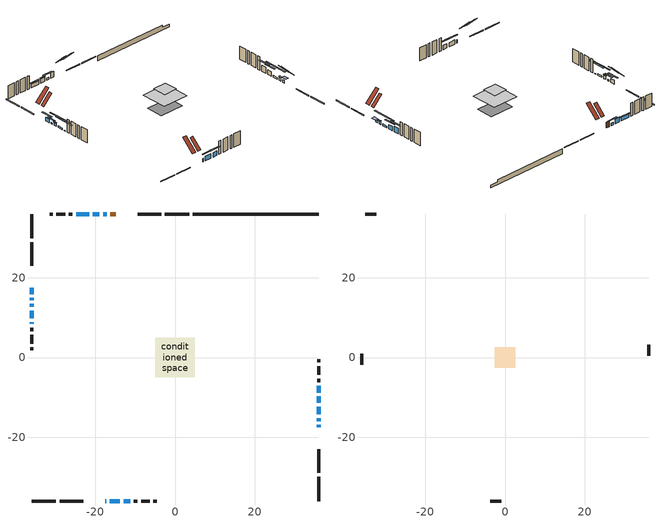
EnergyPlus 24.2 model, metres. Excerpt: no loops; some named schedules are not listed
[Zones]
conditioned space
 floor adiabatic (AdiabaticFloorConstruction): -4.97,-4.97 -4.97,4.97 4.97,4.97 4.97,-4.97 z3.05
 floor foundation (Slab1 construction): -4.62,-3.25 -4.62,3.25 4.62,3.25 4.62,-3.25 z-1.22
 wall outside (RimJoist1 construction): 3.58,36 -2.52,36 / -36,-36 -29.91,-36 / -36,36 -36,29.91 / 36,-36 36,-29.91 z0.61:0.91
 wall outside (RimJoist2 construction): -3.45,36 -9.35,36 / -28.98,-36 -23.07,-36 / -36,28.98 -36,23.07 / 36,-28.98 36,-23.07 z0.61:0.91
 wall outside (AdiabaticWallConstruction 1): -14.91,36 -16.2,36 z0.61:2.64
 wall outside (AdiabaticWallConstruction): 36,-17.51 36,-16.9 z0.61:1.58; -36,17.51 -36,15.86 z0.61:1.96; -36,14.93 -36,14.4 z0.61:1.12; -36,13.47 -36,12.68 / 36,-15.98 36,-15.19 / -17.52,-36 -17.28,-36 z0.61:1.83; 36,-14.26 36,-12.33 / -36,11.76 -36,9.82 z0.61:1.22; -36,8.9 -36,8.43 z0.61:0.84; -16.35,-36 -13.84,-36 / -12.91,-36 -11.26,-36 / -18.97,36 -20.63,36 z0.61:2.21; 36,-11.4 36,-9.75 z0.61:2.24; 36,-8.82 36,-7.09 z0.61:2.69; -17.13,36 -18.05,36 z0.61:1.45; -21.55,36 -24.81,36 z0.61:1.93
 wall outside (Wall1 construction): -25.74,36 -26.62,36 / -10.33,-36 -9.44,-36 / -36,7.51 -36,6.62 / 36,-6.16 36,-5.27 z0.61:5.49
 wall outside (Wall2 construction): -27.55,36 -29.74,36 / -8.51,-36 -6.33,-36 / -36,5.69 -36,3.51 / 36,-4.34 36,-2.16 z0.61:5.49
 wall outside (Wall3 construction): -30.67,36 -31.42,36 / -5.4,-36 -4.64,-36 / -36,2.58 -36,1.82 / 36,-1.23 36,-0.47 z0.61:5.49
 wall foundation (FoundationWall1 construction): 4.51,36,-1.22 4.51,36,0.61 32.85,36,0.61 32.85,36,-0.17 36,36,-0.17 36,36,-1.22
 window (WindowConstruction 11): 36,-17.51 36,-16.9 z0.61:1.58
 window (WindowConstruction 7): -36,17.51 -36,15.86 z0.61:1.96
 window (WindowConstruction 8): -36,14.93 -36,14.4 z0.61:1.12
 window (WindowConstruction 9): -36,13.47 -36,12.68 z0.61:1.83
 window (WindowConstruction 10): 36,-15.97 36,-15.19 z0.61:1.83
 window (WindowConstruction 13): 36,-14.26 36,-12.33 z0.61:1.22
 window (WindowConstruction 14): -36,11.75 -36,9.82 z0.61:1.22
 window (WindowConstruction 15): -36,8.89 -36,8.44 z0.61:0.84
 window (WindowConstruction 12): -17.51,-36 -17.28,-36 z0.61:1.83
 window (WindowConstruction): -16.35,-36 -13.84,-36 z0.61:2.21
 window (WindowConstruction 1): -12.91,-36 -11.26,-36 z0.61:2.21
 window (WindowConstruction 2): 36,-11.4 36,-9.75 z0.61:2.23
 window (WindowConstruction 3): 36,-8.82 36,-7.09 z0.61:2.69
 window (WindowConstruction 4): -17.13,36 -18.05,36 z0.61:1.45
 window (WindowConstruction 5): -18.97,36 -20.63,36 z0.61:2.21
 window (WindowConstruction 6): -21.55,36 -24.81,36 z0.61:1.93
 door (Door): -14.91,36 -16.2,36 z0.61:2.64
 ceiling adiabatic (AdiabaticFloorConstruction): 4.97,-4.97 4.97,4.97 -4.97,4.97 -4.97,-4.97 z3.05
 roof outside (Roof2 construction): -13.98,36,5.49 -13.98,32.5,8.99 -12.74,32.5,8.99 -12.74,36,5.49; -18.44,-36,5.49 -18.44,-32.5,8.99 -19.68,-32.5,8.99 -19.68,-36,5.49; -36,18.44,5.49 -32.5,18.44,8.99 -32.5,19.68,8.99 -36,19.68,5.49; 36,-18.44,5.49 32.5,-18.44,8.99 32.5,-19.68,8.99 36,-19.68,5.49
attic - vented
 floor to conditioned space (Floor1 construction Reversed): -2.58,-2.58 -2.58,2.58 2.58,2.58 2.58,-2.58 z5.49
 wall outside (Wall4 construction): -32.35,36 -35.07,36 / -3.71,-36 -0.99,-36 / -36,0.89 -36,-1.83 / 36,0.46 36,3.18 z0.61:5.49
 roof outside (Roof1 construction): -11.82,36,5.49 -11.82,31.67,9.82 -10.28,31.67,9.82 -10.28,36,5.49; -20.61,-36,5.49 -20.61,-31.67,9.82 -22.14,-31.67,9.82 -22.14,-36,5.49; -36,20.61,5.49 -31.67,20.61,9.82 -31.67,22.14,9.82 -36,22.14,5.49; 36,-20.61,5.49 31.67,-20.61,9.82 31.67,-22.14,9.82 36,-22.14,5.49
shading: 36,-16.29 36,-18.12 37.07,-18.12 37.07,-16.29 z2.19; -36,14.44 -36,18.93 -36.41,18.93 -36.41,14.44 z3.38; -36,12.98 -36,16.35 -36.41,16.35 -36.41,12.98 z2.54; -36,12.48 -36,13.67 -36.41,13.67 -36.41,12.48 z2.03; 36,-14.99 36,-16.18 36.41,-16.18 36.41,-14.99 z2.03; 36,-8.78 36,-17.81 36.41,-17.81 36.41,-8.78 z4.77; -36,6.27 -36,15.31 -36.41,15.31 -36.41,6.27 z4.77; -36,4.89 -36,12.44 -36.41,12.44 -36.41,4.89 z4.39; -12.42,-36 -17.77,-36 -17.77,-36.41 -12.42,-36.41 z3.63; -9.84,-36 -14.33,-36 -14.33,-36.41 -9.84,-36.41 z3.63; 36,-8.33 36,-12.82 36.41,-12.82 36.41,-8.33 z3.65; 36,-5.67 36,-10.24 36.41,-10.24 36.41,-5.67 z4.11; -19.47,36 -15.71,36 -15.71,36.41 -19.47,36.41 z2.87; -20.83,36 -18.77,36 -18.77,36.41 -20.83,36.41 z2.41; -25.01,36 -21.35,36 -21.35,36.41 -25.01,36.41 z2.13
[Building]
Building 1: Terrain=Suburbs
[Site:Location]
Toronto City Centre_ON: Latitude {deg}=43.63; Longitude {deg}=-79.39; Time Zone {hr}=-5; Elevation {m}=77; Keep Site Location Information=Yes
[Site:GroundTemperature:Shallow]
5.01852, 3.26908, 3.12898, 3.95918, 7.29196, 10.6092, 13.4851, 15.3069, 15.4617, 13.9799, 11.1774, 7.9619
[Site:WaterMainsTemperature]
Calculation Method=Schedule; Temperature Schedule=mains temperature schedule
[Material] Roughness=Rough; Thermal Absorptance=0.9
Name | Thickness {m} | Conductivity {W/m-K} | Density {kg/m3} | Specific Heat {J/kg-K} | Solar Absorptance | Visible Absorptance
asphalt or fiberglass shingles | 0.00635 | 0.162714 | 1121.4 | 1465.45 | 0.4 | 0.4
ceiling stud and cavity | 0.1397 | 0.118414 | 65.682 | 1177.47 | 0.7 | 0.7
concrete 4.0 in. | 0.1016 | 1.803125 | 2242.8 | 837.4 | 0.7 | 0.7
concrete 8.0 in. | 0.2032 | 1.803125 | 2242.8 | 837.4 | 0.7 | 0.7
door material | 0.04445 | 0.188738 | 512.64 | 1214.23 | 0.7 | 0.7
exterior vertical ins | 0.0127767 | 0.029427 | 32.04 | 1214.23 | 0.7 | 0.7
floor covering | 0.0127 | 0.0433444 | 54.468 | 1339.84 | 0.6 | 0.6
floor rigid ins; wall rigid ins | 0.512978 | 0.029427 | 32.04 | 1214.23 | 0.7 | 0.7
floor stud and cavity | 0.1397 | 1.75129 | 37.0049 | 1207.88 | 0.7 | 0.7
furniture material conditioned space 1 | 0.1524 | 0.115458 | 640.8 | 1214.23 | 0.6 | 0.6
gypsum board | 0.0127 | 0.160291 | 801 | 837.4 | 0.6 | 0.6
gypsum board 1 | 0.0127 | 0.160291 | 801 | 837.4 | 0.7 | 0.7
osb sheathing 0.5 in. | 0.0127 | 0.115458 | 512.64 | 1214.23 | 0.7 | 0.7
osb sheathing 0.75 in. | 0.01905 | 0.115458 | 512.64 | 1214.23 | 0.7 | 0.7
osb sheathing 2.0 in. | 0.0508 | 0.115458 | 512.64 | 1214.23 | 0.7 | 0.7
rim joist stud and cavity | 0.0508 | 0.0461911 | 125.044 | 1163.47 | 0.6 | 0.6
rim joist stud and cavity 1 | 0.0508 | 0.194335 | 50.32683 | 1063.81 | 0.6 | 0.6
roof stud and cavity | 0.2032 | 0.170348 | 78.34581 | 1123.46 | 0.7 | 0.7
wall stud and cavity | 0.1397 | 0.124747 | 139.0536 | 1170.24 | 0.7 | 0.7
wall stud and cavity 1 | 0.1397 | 0.117713 | 139.0536 | 1170.24 | 0.7 | 0.7
wall stud and cavity 2 | 0.1397 | 0.123388 | 139.0536 | 1170.24 | 0.7 | 0.7
wall stud and cavity 3 | 0.0889 | 6.1454 | 50.32683 | 1063.81 | 0.6 | 0.6
wall stud and cavity 4 | 0.0889 | 0.380278 | 52.3479 | 1209.89 | 0.7 | 0.7
wall stud and cavity 5 | 0.0889 | 0.391764 | 83.0341 | 1211.67 | 0.7 | 0.7
wood siding | 0.0254 | 0.102417 | 544.68 | 1172.36 | 0.4 | 0.4
wood siding 1 | 0.00254 | 0.102417 | 544.68 | 1172.36 | 0.4 | 0.4
wood siding 2; wood siding 3; wood siding 4 | 0.0254 | 0.102417 | 544.68 | 1172.36 | 0.7 | 0.7
[WindowMaterial:SimpleGlazingSystem]
Name | U-Factor {W/m2-K} | Solar Heat Gain Coefficient
WindowMaterial | 3.85082 | 0.68
WindowMaterial 1 | 4.108033 | 0.66
WindowMaterial 10 | 2.73736 | 0.55
WindowMaterial 11 | 5.09146 | 0.67
WindowMaterial 12 | 3.826972 | 0.45
WindowMaterial 2 | 4.10122 | 0.66
WindowMaterial 3 | 4.23181 | 0.68
WindowMaterial 4 | 5.09941 | 0.58
WindowMaterial 5 | 3.84741 | 0.68
WindowMaterial 6 | 4.19775 | 0.65
WindowMaterial 7 | 6.40989 | 0.48
WindowMaterial 8 | 4.84447 | 0.6
WindowMaterial 9 | 2.97584 | 0.61
[Construction]
AdiabaticFloorConstruction: floor stud and cavity, floor rigid ins, osb sheathing 0.75 in., floor covering
AdiabaticWallConstruction: wood siding 3, wall rigid ins, wall stud and cavity 4, gypsum board
AdiabaticWallConstruction 1: wood siding 4, wall rigid ins, wall stud and cavity 4, gypsum board
Door: door material
Floor1 construction Reversed: gypsum board, ceiling stud and cavity
FoundationWall1 construction: concrete 8.0 in., gypsum board 1
furniture construction conditioned space 1: furniture material conditioned space 1
PartitionWallConstruction: gypsum board, wall stud and cavity 5, gypsum board
RimJoist1 construction: wood siding 2, osb sheathing 2.0 in., rim joist stud and cavity
RimJoist2 construction: wood siding 2, rim joist stud and cavity 1
Roof1 construction: asphalt or fiberglass shingles
Roof2 construction: asphalt or fiberglass shingles, osb sheathing 0.75 in., roof stud and cavity, gypsum board
Slab1 construction: concrete 4.0 in.
Wall1 construction: wood siding, osb sheathing 0.5 in., wall stud and cavity, gypsum board
Wall2 construction: wood siding, osb sheathing 0.5 in., wall stud and cavity 1, gypsum board
Wall3 construction: wood siding, osb sheathing 0.5 in., wall stud and cavity 2, gypsum board
Wall4 construction: wood siding 1, wall stud and cavity 3
WindowConstruction: WindowMaterial
WindowConstruction 1; WindowConstruction 5: WindowMaterial 1
WindowConstruction 10; WindowConstruction 9: WindowMaterial 8
WindowConstruction 11: WindowMaterial 9
WindowConstruction 12: WindowMaterial 10
WindowConstruction 13; WindowConstruction 14: WindowMaterial 11
WindowConstruction 15: WindowMaterial 12
WindowConstruction 2: WindowMaterial 2
WindowConstruction 3: WindowMaterial 3
WindowConstruction 4: WindowMaterial 4
WindowConstruction 6: WindowMaterial 5
WindowConstruction 7: WindowMaterial 6
WindowConstruction 8: WindowMaterial 7
[Zone] Multiplier=1; Part of Total Floor Area=Yes
Name | Volume {m3}
attic - vented | 16.1133
conditioned space | 354.5
[Space]
Name | Zone | Volume {m3}
attic - vented 1 | attic - vented | 16.1133
conditioned space 1 | conditioned space | 354.5
[ZoneInfiltration:EffectiveLeakageArea]
infil attic - vented 1: Zone or Space=attic - vented 1; Schedule=Always On Discrete; Effective Air Leakage Area {cm2}=1117.47; Stack Coefficient=0.000640367; Wind Coefficient=1.70976e-05
[ZoneMixing]
whole house fan mix: Zone or Space=attic - vented; Schedule=Always On Continuous; Design Flow Rate Calculation Method=Flow/Zone; Design Flow Rate {m3/s}=0; Source Zone or Space=conditioned space
[SurfaceProperty:ExposedFoundationPerimeter]
Slab1: Exposed Perimeter Calculation Method=TotalExposedPerimeter; Total Exposed Perimeter {m}=31.497
[InternalMass] Zone or ZoneList=conditioned space; Space or SpaceList=conditioned space 1
Name | Construction | Surface Area {m2}
furniture mass conditioned space 1 | furniture construction conditioned space 1 | 63.5281
partition wall mass | PartitionWallConstruction | 158.82
[Lights]
interior lighting: Zone or ZoneList or Space or SpaceList=conditioned space 1; Schedule=interior lighting schedule; Design Level Calculation Method=LightingLevel; Lighting Level {W}=343.2; Return Air Fraction=0; Fraction Radiant=0.6; Fraction Visible=0.2; Fraction Replaceable=1
[People]
occupants: Zone or ZoneList or Space or SpaceList=conditioned space 1; Number of People Schedule=occupants schedule; Number of People Calculation Method=People; Number of People=3; Fraction Radiant=0.314171; Sensible Heat Fraction=0.56303; Activity Level Schedule=occupants activity schedule; Carbon Dioxide Generation Rate {m3/s-W}=0; Enable ASHRAE 55 Comfort Warnings=No; Mean Radiant Temperature Calculation Type=EnclosureAveraged
[ElectricEquipment] Zone or ZoneList or Space or SpaceList=conditioned space 1; Design Level Calculation Method=EquipmentLevel
Name | Schedule | Design Level {W} | Fraction Latent | Fraction Radiant | Fraction Lost
clothes dryer | clothes dryer schedule | 140.772 | 0.015 | 0.081 | 0.85
clothes washer | clothes washer schedule | 32.1985 | 0.03 | 0.162 | 0.7
cooking range | cooking range schedule | 215.147 | 0.08 | 0.432 | 0.2
dishwasher | dishwasher schedule | 66.8632 | 0.3 | 0.18 | 0.4
fridge | fridge schedule | 72.9452 | 0 | 0.6 | 0
mech vent bath fan 0 | mech vent bath fan 0 schedule | 50.2 | 0 | 0 | 1
mech vent house fan | mech vent house fan schedule | 0 | 0 | 0 | 1
mech vent house fan cfis | mech vent house fan cfis schedule | 0 | 0 | 0 | 0
misc plug loads | misc plug loads schedule | 494.7 | 0.045 | 0.513 | 0.1
whole house fan | Always On Discrete | 0 | 0 | 0 | 1
[OtherEquipment] Zone or ZoneList or Space or SpaceList=conditioned space 1; Design Level Calculation Method=EquipmentLevel
Name | Fuel Type | Schedule | Design Level {W} | Fraction Latent | Fraction Radiant | Fraction Lost
clothes dryer 1 | Electricity | clothes dryer schedule | 0 | 0.015 | 0.081 | 0.85
cooking range 1 | Electricity | cooking range schedule | 0 | 0.08 | 0.432 | 0.2
general water use latent | None | general water use schedule | 62.594 | 1 | 0 | 0
general water use sensible | None | general water use schedule | -61.6891 | 0 | 0.6 | 0
mech vent house fan latent load | None | Always On Discrete | 0 | 1 | 0 | 0
mech vent house fan sensible load | None | Always On Discrete | 0 | 0 | 0 | 0
water heater energy adjustment1 | NaturalGas | Always On Discrete | 0.01 | 0 | 0 | 1
[ZoneInfiltration:DesignFlowRate] Zone or ZoneList or Space or SpaceList=conditioned space 1; Schedule=Always On Discrete; Design Flow Rate Calculation Method=Flow/Zone; Design Flow Rate {m3/s}=0
infil flow; natural vent flow; whole house fan flow
[Foundation:Kiva]
Foundation Kiva 1: Initial Indoor Air Temperature {C}=18; Wall Height Above Grade {m}=0.609996; Wall Depth Below Slab {m}=0.2032; Custom Block Material Name 1=exterior vertical ins; Custom Block Depth 1 {m}=1.82999; Custom Block X Position 1 {m}=0.2159; Custom Block Z Position 1 {m}=0
[Foundation:Kiva:Settings]
Soil Conductivity {W/m-K}=0.849921; Soil Density {kg/m3}=1842.3; Soil Specific Heat {J/kg-K}=418.7; Ground Solar Absorptivity=0.9; Ground Thermal Absorptivity=0.9; Ground Surface Roughness {m}=0.03; Far-Field Width {m}=40; Deep-Ground Boundary Condition=ZeroFlux; Deep-Ground Depth {m}=40; Minimum Cell Dimension {m}=0.2; Maximum Cell Growth Coefficient=3; Simulation Timestep=Timestep
[Exterior:Lights]
exterior lighting: Schedule=exterior lighting schedule; Design Level {W}=75.6
[Schedule:Constant]
Name | Hourly Value
Always On Continuous; mech vent house fan schedule; mech vent house fan cfis schedule; Always On Discrete | 1
occupants activity schedule | 117.228
fridge schedule | 0
[Schedule:Week:Daily]
interior lighting schedule Week Rule - Jan1-Jan27: interior lighting schedule day, interior lighting schedule day, interior lighting schedule day, interior lighting schedule day, interior lighting schedule day, interior lighting schedule day, interior lighting schedule day, interior lighting schedule default day, interior lighting schedule default day, interior lighting schedule default day, interior lighting schedule default day, interior lighting schedule default day
interior lighting schedule Week Rule - Jan28-Feb3: interior lighting schedule day, interior lighting schedule day, interior lighting schedule day, interior lighting schedule day, interior lighting schedule day 1, interior lighting schedule day 1, interior lighting schedule day 1, interior lighting schedule default day, interior lighting schedule default day, interior lighting schedule default day, interior lighting schedule default day, interior lighting schedule default day
interior lighting schedule Week Rule - Feb4-Feb24: interior lighting schedule day 1, interior lighting schedule day 1, interior lighting schedule day 1, interior lighting schedule day 1, interior lighting schedule day 1, interior lighting schedule day 1, interior lighting schedule day 1, interior lighting schedule default day, interior lighting schedule default day, interior lighting schedule default day, interior lighting schedule default day, interior lighting schedule default day
interior lighting schedule Week Rule - Feb25-Mar3: interior lighting schedule day 1, interior lighting schedule day 1, interior lighting schedule day 1, interior lighting schedule day 1, interior lighting schedule day 2, interior lighting schedule day 2, interior lighting schedule day 2, interior lighting schedule default day, interior lighting schedule default day, interior lighting schedule default day, interior lighting schedule default day, interior lighting schedule default day
interior lighting schedule Week Rule - Mar4-Mar31: interior lighting schedule day 2, interior lighting schedule day 2, interior lighting schedule day 2, interior lighting schedule day 2, interior lighting schedule day 2, interior lighting schedule day 2, interior lighting schedule day 2, interior lighting schedule default day, interior lighting schedule default day, interior lighting schedule default day, interior lighting schedule default day, interior lighting schedule default day
interior lighting schedule Week Rule - Apr1-Apr28: interior lighting schedule day 3, interior lighting schedule day 3, interior lighting schedule day 3, interior lighting schedule day 3, interior lighting schedule day 3, interior lighting schedule day 3, interior lighting schedule day 3, interior lighting schedule default day, interior lighting schedule default day, interior lighting schedule default day, interior lighting schedule default day, interior lighting schedule default day
interior lighting schedule Week Rule - Apr29-May5: interior lighting schedule day 3, interior lighting schedule day 3, interior lighting schedule day 4, interior lighting schedule day 4, interior lighting schedule day 4, interior lighting schedule day 4, interior lighting schedule day 4, interior lighting schedule default day, interior lighting schedule default day, interior lighting schedule default day, interior lighting schedule default day, interior lighting schedule default day
interior lighting schedule Week Rule - May6-May26: interior lighting schedule day 4, interior lighting schedule day 4, interior lighting schedule day 4, interior lighting schedule day 4, interior lighting schedule day 4, interior lighting schedule day 4, interior lighting schedule day 4, interior lighting schedule default day, interior lighting schedule default day, interior lighting schedule default day, interior lighting schedule default day, interior lighting schedule default day
interior lighting schedule Week Rule - May27-Jun2: interior lighting schedule day 4, interior lighting schedule day 4, interior lighting schedule day 4, interior lighting schedule day 4, interior lighting schedule day 4, interior lighting schedule day 5, interior lighting schedule day 5, interior lighting schedule default day, interior lighting schedule default day, interior lighting schedule default day, interior lighting schedule default day, interior lighting schedule default day
interior lighting schedule Week Rule - Jun3-Jun30: interior lighting schedule day 5, interior lighting schedule day 5, interior lighting schedule day 5, interior lighting schedule day 5, interior lighting schedule day 5, interior lighting schedule day 5, interior lighting schedule day 5, interior lighting schedule default day, interior lighting schedule default day, interior lighting schedule default day, interior lighting schedule default day, interior lighting schedule default day
interior lighting schedule Week Rule - Jul1-Jul28: interior lighting schedule day 6, interior lighting schedule day 6, interior lighting schedule day 6, interior lighting schedule day 6, interior lighting schedule day 6, interior lighting schedule day 6, interior lighting schedule day 6, interior lighting schedule default day, interior lighting schedule default day, interior lighting schedule default day, interior lighting schedule default day, interior lighting schedule default day
interior lighting schedule Week Rule - Jul29-Aug4: interior lighting schedule day 6, interior lighting schedule day 6, interior lighting schedule day 6, interior lighting schedule day 7, interior lighting schedule day 7, interior lighting schedule day 7, interior lighting schedule day 7, interior lighting schedule default day, interior lighting schedule default day, interior lighting schedule default day, interior lighting schedule default day, interior lighting schedule default day
interior lighting schedule Week Rule - Aug5-Aug25: interior lighting schedule day 7, interior lighting schedule day 7, interior lighting schedule day 7, interior lighting schedule day 7, interior lighting schedule day 7, interior lighting schedule day 7, interior lighting schedule day 7, interior lighting schedule default day, interior lighting schedule default day, interior lighting schedule default day, interior lighting schedule default day, interior lighting schedule default day
interior lighting schedule Week Rule - Aug26-Sep1: interior lighting schedule day 7, interior lighting schedule day 7, interior lighting schedule day 7, interior lighting schedule day 7, interior lighting schedule day 7, interior lighting schedule day 7, interior lighting schedule day 8, interior lighting schedule default day, interior lighting schedule default day, interior lighting schedule default day, interior lighting schedule default day, interior lighting schedule default day
interior lighting schedule Week Rule - Sep2-Sep29: interior lighting schedule day 8, interior lighting schedule day 8, interior lighting schedule day 8, interior lighting schedule day 8, interior lighting schedule day 8, interior lighting schedule day 8, interior lighting schedule day 8, interior lighting schedule default day, interior lighting schedule default day, interior lighting schedule default day, interior lighting schedule default day, interior lighting schedule default day
interior lighting schedule Week Rule - Sep30-Oct6: interior lighting schedule day 8, interior lighting schedule day 9, interior lighting schedule day 9, interior lighting schedule day 9, interior lighting schedule day 9, interior lighting schedule day 9, interior lighting schedule day 9, interior lighting schedule default day, interior lighting schedule default day, interior lighting schedule default day, interior lighting schedule default day, interior lighting schedule default day
interior lighting schedule Week Rule - Oct7-Oct27: interior lighting schedule day 9, interior lighting schedule day 9, interior lighting schedule day 9, interior lighting schedule day 9, interior lighting schedule day 9, interior lighting schedule day 9, interior lighting schedule day 9, interior lighting schedule default day, interior lighting schedule default day, interior lighting schedule default day, interior lighting schedule default day, interior lighting schedule default day
interior lighting schedule Week Rule - Oct28-Nov3: interior lighting schedule day 9, interior lighting schedule day 9, interior lighting schedule day 9, interior lighting schedule day 9, interior lighting schedule day 10, interior lighting schedule day 10, interior lighting schedule day 10, interior lighting schedule default day, interior lighting schedule default day, interior lighting schedule default day, interior lighting schedule default day, interior lighting schedule default day
interior lighting schedule Week Rule - Nov4-Nov24: interior lighting schedule day 10, interior lighting schedule day 10, interior lighting schedule day 10, interior lighting schedule day 10, interior lighting schedule day 10, interior lighting schedule day 10, interior lighting schedule day 10, interior lighting schedule default day, interior lighting schedule default day, interior lighting schedule default day, interior lighting schedule default day, interior lighting schedule default day
interior lighting schedule Week Rule - Nov25-Dec1: interior lighting schedule day 10, interior lighting schedule day 10, interior lighting schedule day 10, interior lighting schedule day 10, interior lighting schedule day 10, interior lighting schedule day 10, interior lighting schedule day 11, interior lighting schedule default day, interior lighting schedule default day, interior lighting schedule default day, interior lighting schedule default day, interior lighting schedule default day
interior lighting schedule Week Rule - Dec2-Dec31: interior lighting schedule day 11, interior lighting schedule day 11, interior lighting schedule day 11, interior lighting schedule day 11, interior lighting schedule day 11, interior lighting schedule day 11, interior lighting schedule day 11, interior lighting schedule default day, interior lighting schedule default day, interior lighting schedule default day, interior lighting schedule default day, interior lighting schedule default day
occupants schedule Week Rule - Jan1-Dec31: occupants schedule day, occupants schedule day, occupants schedule day, occupants schedule day, occupants schedule day, occupants schedule day, occupants schedule day, occupants schedule default day, occupants schedule default day, occupants schedule default day, occupants schedule default day, occupants schedule default day
clothes dryer schedule Week Rule - Jan1-Dec31: clothes dryer schedule day, clothes dryer schedule day, clothes dryer schedule day, clothes dryer schedule day, clothes dryer schedule day, clothes dryer schedule day, clothes dryer schedule day, clothes dryer schedule default day, clothes dryer schedule default day, clothes dryer schedule default day, clothes dryer schedule default day, clothes dryer schedule default day
clothes washer schedule Week Rule - Jan1-Dec31: clothes washer schedule day, clothes washer schedule day, clothes washer schedule day, clothes washer schedule day, clothes washer schedule day, clothes washer schedule day, clothes washer schedule day, clothes washer schedule default day, clothes washer schedule default day, clothes washer schedule default day, clothes washer schedule default day, clothes washer schedule default day
cooking range schedule Week Rule - Jan1-Dec31: cooking range schedule day, cooking range schedule day, cooking range schedule day, cooking range schedule day, cooking range schedule day, cooking range schedule day, cooking range schedule day, cooking range schedule default day, cooking range schedule default day, cooking range schedule default day, cooking range schedule default day, cooking range schedule default day
dishwasher schedule Week Rule - Jan1-Dec31: dishwasher schedule day, dishwasher schedule day, dishwasher schedule day, dishwasher schedule day, dishwasher schedule day, dishwasher schedule day, dishwasher schedule day, dishwasher schedule default day, dishwasher schedule default day, dishwasher schedule default day, dishwasher schedule default day, dishwasher schedule default day
mech vent bath fan 0 schedule Week Rule - Jan1-Dec31: mech vent bath fan 0 schedule day, mech vent bath fan 0 schedule day, mech vent bath fan 0 schedule day, mech vent bath fan 0 schedule day, mech vent bath fan 0 schedule day, mech vent bath fan 0 schedule day, mech vent bath fan 0 schedule day, mech vent bath fan 0 schedule default day, mech vent bath fan 0 schedule default day, mech vent bath fan 0 schedule default day, mech vent bath fan 0 schedule default day, mech vent bath fan 0 schedule default day
misc plug loads schedule Week Rule - Jan1-Dec31: misc plug loads schedule day, misc plug loads schedule day, misc plug loads schedule day, misc plug loads schedule day, misc plug loads schedule day, misc plug loads schedule day, misc plug loads schedule day, misc plug loads schedule default day, misc plug loads schedule default day, misc plug loads schedule default day, misc plug loads schedule default day, misc plug loads schedule default day
general water use schedule Week Rule - Jan1-Dec31: general water use schedule day, general water use schedule day, general water use schedule day, general water use schedule day, general water use schedule day, general water use schedule day, general water use schedule day, general water use schedule default day, general water use schedule default day, general water use schedule default day, general water use schedule default day, general water use schedule default day
exterior lighting schedule Week Rule - Jan1-Jan27: exterior lighting schedule day, exterior lighting schedule day, exterior lighting schedule day, exterior lighting schedule day, exterior lighting schedule day, exterior lighting schedule day, exterior lighting schedule day, exterior lighting schedule default day, exterior lighting schedule default day, exterior lighting schedule default day, exterior lighting schedule default day, exterior lighting schedule default day
exterior lighting schedule Week Rule - Jan28-Feb3: exterior lighting schedule day, exterior lighting schedule day, exterior lighting schedule day, exterior lighting schedule day, exterior lighting schedule day 1, exterior lighting schedule day 1, exterior lighting schedule day 1, exterior lighting schedule default day, exterior lighting schedule default day, exterior lighting schedule default day, exterior lighting schedule default day, exterior lighting schedule default day
exterior lighting schedule Week Rule - Feb4-Feb24: exterior lighting schedule day 1, exterior lighting schedule day 1, exterior lighting schedule day 1, exterior lighting schedule day 1, exterior lighting schedule day 1, exterior lighting schedule day 1, exterior lighting schedule day 1, exterior lighting schedule default day, exterior lighting schedule default day, exterior lighting schedule default day, exterior lighting schedule default day, exterior lighting schedule default day
exterior lighting schedule Week Rule - Feb25-Mar3: exterior lighting schedule day 1, exterior lighting schedule day 1, exterior lighting schedule day 1, exterior lighting schedule day 1, exterior lighting schedule day 2, exterior lighting schedule day 2, exterior lighting schedule day 2, exterior lighting schedule default day, exterior lighting schedule default day, exterior lighting schedule default day, exterior lighting schedule default day, exterior lighting schedule default day
exterior lighting schedule Week Rule - Mar4-Mar31: exterior lighting schedule day 2, exterior lighting schedule day 2, exterior lighting schedule day 2, exterior lighting schedule day 2, exterior lighting schedule day 2, exterior lighting schedule day 2, exterior lighting schedule day 2, exterior lighting schedule default day, exterior lighting schedule default day, exterior lighting schedule default day, exterior lighting schedule default day, exterior lighting schedule default day
exterior lighting schedule Week Rule - Apr1-Apr28: exterior lighting schedule day 3, exterior lighting schedule day 3, exterior lighting schedule day 3, exterior lighting schedule day 3, exterior lighting schedule day 3, exterior lighting schedule day 3, exterior lighting schedule day 3, exterior lighting schedule default day, exterior lighting schedule default day, exterior lighting schedule default day, exterior lighting schedule default day, exterior lighting schedule default day
exterior lighting schedule Week Rule - Apr29-May5: exterior lighting schedule day 3, exterior lighting schedule day 3, exterior lighting schedule day 4, exterior lighting schedule day 4, exterior lighting schedule day 4, exterior lighting schedule day 4, exterior lighting schedule day 4, exterior lighting schedule default day, exterior lighting schedule default day, exterior lighting schedule default day, exterior lighting schedule default day, exterior lighting schedule default day
exterior lighting schedule Week Rule - May6-May26: exterior lighting schedule day 4, exterior lighting schedule day 4, exterior lighting schedule day 4, exterior lighting schedule day 4, exterior lighting schedule day 4, exterior lighting schedule day 4, exterior lighting schedule day 4, exterior lighting schedule default day, exterior lighting schedule default day, exterior lighting schedule default day, exterior lighting schedule default day, exterior lighting schedule default day
exterior lighting schedule Week Rule - May27-Jun2: exterior lighting schedule day 4, exterior lighting schedule day 4, exterior lighting schedule day 4, exterior lighting schedule day 4, exterior lighting schedule day 4, exterior lighting schedule day 5, exterior lighting schedule day 5, exterior lighting schedule default day, exterior lighting schedule default day, exterior lighting schedule default day, exterior lighting schedule default day, exterior lighting schedule default day
exterior lighting schedule Week Rule - Jun3-Jun30: exterior lighting schedule day 5, exterior lighting schedule day 5, exterior lighting schedule day 5, exterior lighting schedule day 5, exterior lighting schedule day 5, exterior lighting schedule day 5, exterior lighting schedule day 5, exterior lighting schedule default day, exterior lighting schedule default day, exterior lighting schedule default day, exterior lighting schedule default day, exterior lighting schedule default day
exterior lighting schedule Week Rule - Jul1-Jul28: exterior lighting schedule day 6, exterior lighting schedule day 6, exterior lighting schedule day 6, exterior lighting schedule day 6, exterior lighting schedule day 6, exterior lighting schedule day 6, exterior lighting schedule day 6, exterior lighting schedule default day, exterior lighting schedule default day, exterior lighting schedule default day, exterior lighting schedule default day, exterior lighting schedule default day
exterior lighting schedule Week Rule - Jul29-Aug4: exterior lighting schedule day 6, exterior lighting schedule day 6, exterior lighting schedule day 6, exterior lighting schedule day 7, exterior lighting schedule day 7, exterior lighting schedule day 7, exterior lighting schedule day 7, exterior lighting schedule default day, exterior lighting schedule default day, exterior lighting schedule default day, exterior lighting schedule default day, exterior lighting schedule default day
exterior lighting schedule Week Rule - Aug5-Aug25: exterior lighting schedule day 7, exterior lighting schedule day 7, exterior lighting schedule day 7, exterior lighting schedule day 7, exterior lighting schedule day 7, exterior lighting schedule day 7, exterior lighting schedule day 7, exterior lighting schedule default day, exterior lighting schedule default day, exterior lighting schedule default day, exterior lighting schedule default day, exterior lighting schedule default day
exterior lighting schedule Week Rule - Aug26-Sep1: exterior lighting schedule day 7, exterior lighting schedule day 7, exterior lighting schedule day 7, exterior lighting schedule day 7, exterior lighting schedule day 7, exterior lighting schedule day 7, exterior lighting schedule day 8, exterior lighting schedule default day, exterior lighting schedule default day, exterior lighting schedule default day, exterior lighting schedule default day, exterior lighting schedule default day
exterior lighting schedule Week Rule - Sep2-Sep29: exterior lighting schedule day 8, exterior lighting schedule day 8, exterior lighting schedule day 8, exterior lighting schedule day 8, exterior lighting schedule day 8, exterior lighting schedule day 8, exterior lighting schedule day 8, exterior lighting schedule default day, exterior lighting schedule default day, exterior lighting schedule default day, exterior lighting schedule default day, exterior lighting schedule default day
exterior lighting schedule Week Rule - Sep30-Oct6: exterior lighting schedule day 8, exterior lighting schedule day 9, exterior lighting schedule day 9, exterior lighting schedule day 9, exterior lighting schedule day 9, exterior lighting schedule day 9, exterior lighting schedule day 9, exterior lighting schedule default day, exterior lighting schedule default day, exterior lighting schedule default day, exterior lighting schedule default day, exterior lighting schedule default day
[Schedule:Year]
interior lighting schedule: interior lighting schedule Week Rule - Jan1-Jan27, 1, 1, 1, 27, interior lighting schedule Week Rule - Jan28-Feb3, 1, 28, 2, 3, interior lighting schedule Week Rule - Feb4-Feb24, 2, 4, 2, 24, interior lighting schedule Week Rule - Feb25-Mar3, 2, 25, 3, 3, interior lighting schedule Week Rule - Mar4-Mar31, 3, 4, 3, 31, interior lighting schedule Week Rule - Apr1-Apr28, 4, 1, 4, 28, interior lighting schedule Week Rule - Apr29-May5, 4, 29, 5, 5, interior lighting schedule Week Rule - May6-May26, 5, 6, 5, 26, interior lighting schedule Week Rule - May27-Jun2, 5, 27, 6, 2, interior lighting schedule Week Rule - Jun3-Jun30, 6, 3, 6, 30, interior lighting schedule Week Rule - Jul1-Jul28, 7, 1, 7, 28, interior lighting schedule Week Rule - Jul29-Aug4, 7, 29, 8, 4, interior lighting schedule Week Rule - Aug5-Aug25, 8, 5, 8, 25, interior lighting schedule Week Rule - Aug26-Sep1, 8, 26, 9, 1, interior lighting schedule Week Rule - Sep2-Sep29, 9, 2, 9, 29, interior lighting schedule Week Rule - Sep30-Oct6, 9, 30, 10, 6, interior lighting schedule Week Rule - Oct7-Oct27, 10, 7, 10, 27, interior lighting schedule Week Rule - Oct28-Nov3, 10, 28, 11, 3, interior lighting schedule Week Rule - Nov4-Nov24, 11, 4, 11, 24, interior lighting schedule Week Rule - Nov25-Dec1, 11, 25, 12, 1, interior lighting schedule Week Rule - Dec2-Dec31, 12, 2, 12, 31
occupants schedule: occupants schedule Week Rule - Jan1-Dec31, 1, 1, 12, 31
clothes dryer schedule: clothes dryer schedule Week Rule - Jan1-Dec31, 1, 1, 12, 31
clothes washer schedule: clothes washer schedule Week Rule - Jan1-Dec31, 1, 1, 12, 31
cooking range schedule: cooking range schedule Week Rule - Jan1-Dec31, 1, 1, 12, 31
dishwasher schedule: dishwasher schedule Week Rule - Jan1-Dec31, 1, 1, 12, 31
mech vent bath fan 0 schedule: mech vent bath fan 0 schedule Week Rule - Jan1-Dec31, 1, 1, 12, 31
misc plug loads schedule: misc plug loads schedule Week Rule - Jan1-Dec31, 1, 1, 12, 31
general water use schedule: general water use schedule Week Rule - Jan1-Dec31, 1, 1, 12, 31
exterior lighting schedule: exterior lighting schedule Week Rule - Jan1-Jan27, 1, 1, 1, 27, exterior lighting schedule Week Rule - Jan28-Feb3, 1, 28, 2, 3, exterior lighting schedule Week Rule - Feb4-Feb24, 2, 4, 2, 24, exterior lighting schedule Week Rule - Feb25-Mar3, 2, 25, 3, 3, exterior lighting schedule Week Rule - Mar4-Mar31, 3, 4, 3, 31, exterior lighting schedule Week Rule - Apr1-Apr28, 4, 1, 4, 28, exterior lighting schedule Week Rule - Apr29-May5, 4, 29, 5, 5, exterior lighting schedule Week Rule - May6-May26, 5, 6, 5, 26, exterior lighting schedule Week Rule - May27-Jun2, 5, 27, 6, 2, exterior lighting schedule Week Rule - Jun3-Jun30, 6, 3, 6, 30, exterior lighting schedule Week Rule - Jul1-Jul28, 7, 1, 7, 28, exterior lighting schedule Week Rule - Jul29-Aug4, 7, 29, 8, 4, exterior lighting schedule Week Rule - Aug5-Aug25, 8, 5, 8, 25, exterior lighting schedule Week Rule - Aug26-Sep1, 8, 26, 9, 1, exterior lighting schedule Week Rule - Sep2-Sep29, 9, 2, 9, 29, exterior lighting schedule Week Rule - Sep30-Oct6, 9, 30, 10, 6, exterior lighting schedule Week Rule - Oct7-Oct27, 10, 7, 10, 27, exterior lighting schedule Week Rule - Oct28-Nov3, 10, 28, 11, 3, exterior lighting schedule Week Rule - Nov4-Nov24, 11, 4, 11, 24, exterior lighting schedule Week Rule - Nov25-Dec1, 11, 25, 12, 1, exterior lighting schedule Week Rule - Dec2-Dec31, 12, 2, 12, 31
[Schedule:Compact]
mains temperature schedule: Through: 01/01, For: AllDays, Until: 24:00, 8.80333, Through: 01/02, For: AllDays, Until: 24:00, 8.74333, Through: 01/03, For: AllDays, Until: 24:00, 8.68389, Through: 01/04, For: AllDays, Until: 24:00, 8.62611, Through: 01/05, For: AllDays, Until: 24:00, 8.56944, Through: 01/06, For: AllDays, Until: 24:00, 8.51389, Through: 01/07, For: AllDays, Until: 24:00, 8.45944, Through: 01/08, For: AllDays, Until: 24:00, 8.40611, Through: 01/09, For: AllDays, Until: 24:00, 8.35389, Through: 01/10, For: AllDays, Until: 24:00, 8.30278, Through: 01/11, For: AllDays, Until: 24:00, 8.25333, Through: 01/12, For: AllDays, Until: 24:00, 8.205, Through: 01/13, For: AllDays, Until: 24:00, 8.15778, Through: 01/14, For: AllDays, Until: 24:00, 8.11222, Through: 01/15, For: AllDays, Until: 24:00, 8.06778, Through: 01/16, For: AllDays, Until: 24:00, 8.02444, Through: 01/17, For: AllDays, Until: 24:00, 7.98222, Through: 01/18, For: AllDays, Until: 24:00, 7.94167, Through: 01/19, For: AllDays, Until: 24:00, 7.90222, Through: 01/20, For: AllDays, Until: 24:00, 7.86444, Through: 01/21, For: AllDays, Until: 24:00, 7.82778, Through: 01/22, For: AllDays, Until: 24:00, 7.79278, Through: 01/23, For: AllDays, Until: 24:00, 7.75889, Through: 01/24, For: AllDays, Until: 24:00, 7.72667, Through: 01/25, For: AllDays, Until: 24:00, 7.69556, Through: 01/26, For: AllDays, Until: 24:00, 7.66611, Through: 01/27, For: AllDays, Until: 24:00, 7.63778, Through: 01/28, For: AllDays, Until: 24:00, 7.61111, Through: 01/29, For: AllDays, Until: 24:00, 7.58556, Through: 01/30, For: AllDays, Until: 24:00, 7.56167, Through: 01/31, For: AllDays, Until: 24:00, 7.53944, Through: 02/01, For: AllDays, Until: 24:00, 7.51833, Through: 02/02, For: AllDays, Until: 24:00, 7.49889, Through: 02/03, For: AllDays, Until: 24:00, 7.48111, Through: 02/04, For: AllDays, Until: 24:00, 7.46444, Through: 02/05, For: AllDays, Until: 24:00, 7.44944, Through: 02/06, For: AllDays, Until: 24:00, 7.43556, Through: 02/07, For: AllDays, Until: 24:00, 7.42333, Through: 02/08, For: AllDays, Until: 24:00, 7.41278, Through: 02/09, For: AllDays, Until: 24:00, 7.40389, Through: 02/10, For: AllDays, Until: 24:00, 7.39611, Through: 02/11, For: AllDays, Until: 24:00, 7.39, Through: 02/12, For: AllDays, Until: 24:00, 7.38556, Through: 02/13, For: AllDays, Until: 24:00, 7.38222, Through: 02/14, For: AllDays, Until: 24:00, 7.38056, Through: 02/15, For: AllDays, Until: 24:00, 7.38056, Through: 02/16, For: AllDays, Until: 24:00, 7.38222, Through: 02/17, For: AllDays, Until: 24:00, 7.385, Through: 02/18, For: AllDays, Until: 24:00, 7.38944, Through: 02/19, For: AllDays, Until: 24:00, 7.395, Through: 02/20, For: AllDays, Until: 24:00, 7.40278, Through: 02/21, For: AllDays, Until: 24:00, 7.41167, Through: 02/22, For: AllDays, Until: 24:00, 7.42222, Through: 02/23, For: AllDays, Until: 24:00, 7.43389, Through: 02/24, For: AllDays, Until: 24:00, 7.44722, Through: 02/25, For: AllDays, Until: 24:00, 7.46222, Through: 02/26, For: AllDays, Until: 24:00, 7.47833, Through: 02/27, For: AllDays, Until: 24:00, 7.49611, Through: 02/28, For: AllDays, Until: 24:00, 7.51556, Through: 03/01, For: AllDays, Until: 24:00, 7.53667, Through: 03/02, For: AllDays, Until: 24:00, 7.55889, Through: 03/03, For: AllDays, Until: 24:00, 7.58222, Through: 03/04, For: AllDays, Until: 24:00, 7.60722, Through: 03/05, For: AllDays, Until: 24:00, 7.63389, Through: 03/06, For: AllDays, Until: 24:00, 7.66222, Through: 03/07, For: AllDays, Until: 24:00, 7.69111, Through: 03/08, For: AllDays, Until: 24:00, 7.72222, Through: 03/09, For: AllDays, Until: 24:00, 7.75444, Through: 03/10, For: AllDays, Until: 24:00, 7.78778, Through: 03/11, For: AllDays, Until: 24:00, 7.82278, Through: 03/12, For: AllDays, Until: 24:00, 7.85944, Through: 03/13, For: AllDays, Until: 24:00, 7.89722, Through: 03/14, For: AllDays, Until: 24:00, 7.93611, Through: 03/15, For: AllDays, Until: 24:00, 7.97667, Through: 03/16, For: AllDays, Until: 24:00, 8.01833, Through: 03/17, For: AllDays, Until: 24:00, 8.06167, Through: 03/18, For: AllDays, Until: 24:00, 8.10611, Through: 03/19, For: AllDays, Until: 24:00, 8.15167, Through: 03/20, For: AllDays, Until: 24:00, 8.19833, Through: 03/21, For: AllDays, Until: 24:00, 8.24667, Through: 03/22, For: AllDays, Until: 24:00, 8.29611, Through: 03/23, For: AllDays, Until: 24:00, 8.34667, Through: 03/24, For: AllDays, Until: 24:00, 8.39889, Through: 03/25, For: AllDays, Until: 24:00, 8.45167, Through: 03/26, For: AllDays, Until: 24:00, 8.50611, Through: 03/27, For: AllDays, Until: 24:00, 8.56167, Through: 03/28, For: AllDays, Until: 24:00, 8.61833, Through: 03/29, For: AllDays, Until: 24:00, 8.67611, Through: 03/30, For: AllDays, Until: 24:00, 8.735, Through: 03/31, For: AllDays, Until: 24:00, 8.795, Through: 04/01, For: AllDays, Until: 24:00, 8.85611, Through: 04/02, For: AllDays, Until: 24:00, 8.91833, Through: 04/03, For: AllDays, Until: 24:00, 8.98167, Through: 04/04, For: AllDays, Until: 24:00, 9.04556, Through: 04/05, For: AllDays, Until: 24:00, 9.11111, Through: 04/06, For: AllDays, Until: 24:00, 9.17722, Through: 04/07, For: AllDays, Until: 24:00, 9.24444, Through: 04/08, For: AllDays, Until: 24:00, 9.31222, Through: 04/09, For: AllDays, Until: 24:00, 9.38167, Through: 04/10, For: AllDays, Until: 24:00, 9.45167, Through: 04/11, For: AllDays, Until: 24:00, 9.52222, Through: 04/12, For: AllDays, Until: 24:00, 9.59444, Through: 04/13, For: AllDays, Until: 24:00, 9.66667, Through: 04/14, For: AllDays, Until: 24:00, 9.74, Through: 04/15, For: AllDays, Until: 24:00, 9.81444, Through: 04/16, For: AllDays, Until: 24:00, 9.88944, Through: 04/17, For: AllDays, Until: 24:00, 9.96556, Through: 04/18, For: AllDays, Until: 24:00, 10.0417, Through: 04/19, For: AllDays, Until: 24:00, 10.1189, Through: 04/20, For: AllDays, Until: 24:00, 10.1972, Through: 04/21, For: AllDays, Until: 24:00, 10.2756, Through: 04/22, For: AllDays, Until: 24:00, 10.355, Through: 04/23, For: AllDays, Until: 24:00, 10.435, Through: 04/24, For: AllDays, Until: 24:00, 10.515, Through: 04/25, For: AllDays, Until: 24:00, 10.5961, Through: 04/26, For: AllDays, Until: 24:00, 10.6778, Through: 04/27, For: AllDays, Until: 24:00, 10.76, Through: 04/28, For: AllDays, Until: 24:00, 10.8428, Through: 04/29, For: AllDays, Until: 24:00, 10.9261, Through: 04/30, For: AllDays, Until: 24:00, 11.0094, Through: 05/01, For: AllDays, Until: 24:00, 11.0933, Through: 05/02, For: AllDays, Until: 24:00, 11.1778, Through: 05/03, For: AllDays, Until: 24:00, 11.2628, Through: 05/04, For: AllDays, Until: 24:00, 11.3478, Through: 05/05, For: AllDays, Until: 24:00, 11.4333, Through: 05/06, For: AllDays, Until: 24:00, 11.5189, Through: 05/07, For: AllDays, Until: 24:00, 11.605, Through: 05/08, For: AllDays, Until: 24:00, 11.6917, Through: 05/09, For: AllDays, Until: 24:00, 11.7778, Through: 05/10, For: AllDays, Until: 24:00, 11.865, Through: 05/11, For: AllDays, Until: 24:00, 11.9517, Through: 05/12, For: AllDays, Until: 24:00, 12.0389, Through: 05/13, For: AllDays, Until: 24:00, 12.1261, Through: 05/14, For: AllDays, Until: 24:00, 12.2133, Through: 05/15, For: AllDays, Until: 24:00, 12.3006, Through: 05/16, For: AllDays, Until: 24:00, 12.3883, Through: 05/17, For: AllDays, Until: 24:00, 12.4756, Through: 05/18, For: AllDays, Until: 24:00, 12.5628, Through: 05/19, For: AllDays, Until: 24:00, 12.6506, Through: 05/20, For: AllDays, Until: 24:00, 12.7378, Through: 05/21, For: AllDays, Until: 24:00, 12.825, Through: 05/22, For: AllDays, Until: 24:00, 12.9122, Through: 05/23, For: AllDays, Until: 24:00, 12.9994, Through: 05/24, For: AllDays, Until: 24:00, 13.0861, Through: 05/25, For: AllDays, Until: 24:00, 13.1728, Through: 05/26, For: AllDays, Until: 24:00, 13.2594, Through: 05/27, For: AllDays, Until: 24:00, 13.3456, Through: 05/28, For: AllDays, Until: 24:00, 13.4317, Through: 05/29, For: AllDays, Until: 24:00, 13.5172, Through: 05/30, For: AllDays, Until: 24:00, 13.6028, Through: 05/31, For: AllDays, Until: 24:00, 13.6878, Through: 06/01, For: AllDays, Until: 24:00, 13.7722, Through: 06/02, For: AllDays, Until: 24:00, 13.8567, Through: 06/03, For: AllDays, Until: 24:00, 13.9406, Through: 06/04, For: AllDays, Until: 24:00, 14.0239, Through: 06/05, For: AllDays, Until: 24:00, 14.1067, Through: 06/06, For: AllDays, Until: 24:00, 14.1894, Through: 06/07, For: AllDays, Until: 24:00, 14.2711, Through: 06/08, For: AllDays, Until: 24:00, 14.3528, Through: 06/09, For: AllDays, Until: 24:00, 14.4339, Through: 06/10, For: AllDays, Until: 24:00, 14.5139, Through: 06/11, For: AllDays, Until: 24:00, 14.5939, Through: 06/12, For: AllDays, Until: 24:00, 14.6728, Through: 06/13, For: AllDays, Until: 24:00, 14.7511, Through: 06/14, For: AllDays, Until: 24:00, 14.8289, Through: 06/15, For: AllDays, Until: 24:00, 14.9061, Through: 06/16, For: AllDays, Until: 24:00, 14.9822, Through: 06/17, For: AllDays, Until: 24:00, 15.0578, Through: 06/18, For: AllDays, Until: 24:00, 15.1328, Through: 06/19, For: AllDays, Until: 24:00, 15.2067, Through: 06/20, For: AllDays, Until: 24:00, 15.28, Through: 06/21, For: AllDays, Until: 24:00, 15.3522, Through: 06/22, For: AllDays, Until: 24:00, 15.4239, Through: 06/23, For: AllDays, Until: 24:00, 15.4944, Through: 06/24, For: AllDays, Until: 24:00, 15.5639, Through: 06/25, For: AllDays, Until: 24:00, 15.6328, Through: 06/26, For: AllDays, Until: 24:00, 15.7006, Through: 06/27, For: AllDays, Until: 24:00, 15.7678, Through: 06/28, For: AllDays, Until: 24:00, 15.8333, Through: 06/29, For: AllDays, Until: 24:00, 15.8983, Through: 06/30, For: AllDays, Until: 24:00, 15.9622, Through: 07/01, For: AllDays, Until: 24:00, 16.025, Through: 07/02, For: AllDays, Until: 24:00, 16.0872, Through: 07/03, For: AllDays, Until: 24:00, 16.1478, Through: 07/04, For: AllDays, Until: 24:00, 16.2072, Through: 07/05, For: AllDays, Until: 24:00, 16.2661, Through: 07/06, For: AllDays, Until: 24:00, 16.3233, Through: 07/07, For: AllDays, Until: 24:00, 16.3794, Through: 07/08, For: AllDays, Until: 24:00, 16.435, Through: 07/09, For: AllDays, Until: 24:00, 16.4889, Through: 07/10, For: AllDays, Until: 24:00, 16.5417, Through: 07/11, For: AllDays, Until: 24:00, 16.5928, Through: 07/12, For: AllDays, Until: 24:00, 16.6433, Through: 07/13, For: AllDays, Until: 24:00, 16.6922, Through: 07/14, For: AllDays, Until: 24:00, 16.74, Through: 07/15, For: AllDays, Until: 24:00, 16.7867, Through: 07/16, For: AllDays, Until: 24:00, 16.8322, Through: 07/17, For: AllDays, Until: 24:00, 16.8761, Through: 07/18, For: AllDays, Until: 24:00, 16.9189, Through: 07/19, For: AllDays, Until: 24:00, 16.96, Through: 07/20, For: AllDays, Until: 24:00, 17, Through: 07/21, For: AllDays, Until: 24:00, 17.0389, Through: 07/22, For: AllDays, Until: 24:00, 17.0761, Through: 07/23, For: AllDays, Until: 24:00, 17.1122, Through: 07/24, For: AllDays, Until: 24:00, 17.1467, Through: 07/25, For: AllDays, Until: 24:00, 17.18, Through: 07/26, For: AllDays, Until: 24:00, 17.2117, Through: 07/27, For: AllDays, Until: 24:00, 17.2422, Through: 07/28, For: AllDays, Until: 24:00, 17.2711, Through: 07/29, For: AllDays, Until: 24:00, 17.2983, Through: 07/30, For: AllDays, Until: 24:00, 17.3244, Through: 07/31, For: AllDays, Until: 24:00, 17.3494, Through: 08/01, For: AllDays, Until: 24:00, 17.3728, Through: 08/02, For: AllDays, Until: 24:00, 17.3944, Through: 08/03, For: AllDays, Until: 24:00, 17.4144, Through: 08/04, For: AllDays, Until: 24:00, 17.4333, Through: 08/05, For: AllDays, Until: 24:00, 17.4506, Through: 08/06, For: AllDays, Until: 24:00, 17.4667, Through: 08/07, For: AllDays, Until: 24:00, 17.4811, Through: 08/08, For: AllDays, Until: 24:00, 17.4939, Through: 08/09, For: AllDays, Until: 24:00, 17.5056, Through: 08/10, For: AllDays, Until: 24:00, 17.5156, Through: 08/11, For: AllDays, Until: 24:00, 17.5239, Through: 08/12, For: AllDays, Until: 24:00, 17.5311, Through: 08/13, For: AllDays, Until: 24:00, 17.5361, Through: 08/14, For: AllDays, Until: 24:00, 17.54, Through: 08/15, For: AllDays, Until: 24:00, 17.5428, Through: 08/16, For: AllDays, Until: 24:00, 17.5439, Through: 08/17, For: AllDays, Until: 24:00, 17.5433, Through: 08/18, For: AllDays, Until: 24:00, 17.5411, Through: 08/19, For: AllDays, Until: 24:00, 17.5372, Through: 08/20, For: AllDays, Until: 24:00, 17.5322, Through: 08/21, For: AllDays, Until: 24:00, 17.5256, Through: 08/22, For: AllDays, Until: 24:00, 17.5178, Through: 08/23, For: AllDays, Until: 24:00, 17.5083, Through: 08/24, For: AllDays, Until: 24:00, 17.4972, Through: 08/25, For: AllDays, Until: 24:00, 17.4844, Through: 08/26, For: AllDays, Until: 24:00, 17.4706, Through: 08/27, For: AllDays, Until: 24:00, 17.455, Through: 08/28, For: AllDays, Until: 24:00, 17.4378, Through: 08/29, For: AllDays, Until: 24:00, 17.4194, Through: 08/30, For: AllDays, Until: 24:00, 17.3994, Through: 08/31, For: AllDays, Until: 24:00, 17.3778, Through: 09/01, For: AllDays, Until: 24:00, 17.355, Through: 09/02, For: AllDays, Until: 24:00, 17.3311, Through: 09/03, For: AllDays, Until: 24:00, 17.305, Through: 09/04, For: AllDays, Until: 24:00, 17.2778, Through: 09/05, For: AllDays, Until: 24:00, 17.2494, Through: 09/06, For: AllDays, Until: 24:00, 17.2194, Through: 09/07, For: AllDays, Until: 24:00, 17.1878, Through: 09/08, For: AllDays, Until: 24:00, 17.155, Through: 09/09, For: AllDays, Until: 24:00, 17.1206, Through: 09/10, For: AllDays, Until: 24:00, 17.085, Through: 09/11, For: AllDays, Until: 24:00, 17.0483, Through: 09/12, For: AllDays, Until: 24:00, 17.01, Through: 09/13, For: AllDays, Until: 24:00, 16.97, Through: 09/14, For: AllDays, Until: 24:00, 16.9289, Through: 09/15, For: AllDays, Until: 24:00, 16.8867, Through: 09/16, For: AllDays, Until: 24:00, 16.8428, Through: 09/17, For: AllDays, Until: 24:00, 16.7983, Through: 09/18, For: AllDays, Until: 24:00, 16.7517, Through: 09/19, For: AllDays, Until: 24:00, 16.7044, Through: 09/20, For: AllDays, Until: 24:00, 16.6556, Through: 09/21, For: AllDays, Until: 24:00, 16.6056, Through: 09/22, For: AllDays, Until: 24:00, 16.5544, Through: 09/23, For: AllDays, Until: 24:00, 16.5017, Through: 09/24, For: AllDays, Until: 24:00, 16.4483, Through: 09/25, For: AllDays, Until: 24:00, 16.3933, Through: 09/26, For: AllDays, Until: 24:00, 16.3372, Through: 09/27, For: AllDays, Until: 24:00, 16.2806, Through: 09/28, For: AllDays, Until: 24:00, 16.2222, Through: 09/29, For: AllDays, Until: 24:00, 16.1628, Through: 09/30, For: AllDays, Until: 24:00, 16.1022, Through: 10/01, For: AllDays, Until: 24:00, 16.0406, Through: 10/02, For: AllDays, Until: 24:00, 15.9778, Through: 10/03, For: AllDays, Until: 24:00, 15.9144, Through: 10/04, For: AllDays, Until: 24:00, 15.8494, Through: 10/05, For: AllDays, Until: 24:00, 15.7839, Through: 10/06, For: AllDays, Until: 24:00, 15.7172, Through: 10/07, For: AllDays, Until: 24:00, 15.6494, Through: 10/08, For: AllDays, Until: 24:00, 15.5811, Through: 10/09, For: AllDays, Until: 24:00, 15.5117, Through: 10/10, For: AllDays, Until: 24:00, 15.4411, Through: 10/11, For: AllDays, Until: 24:00, 15.37, Through: 10/12, For: AllDays, Until: 24:00, 15.2978, Through: 10/13, For: AllDays, Until: 24:00, 15.225, Through: 10/14, For: AllDays, Until: 24:00, 15.1511, Through: 10/15, For: AllDays, Until: 24:00, 15.0767, Through: 10/16, For: AllDays, Until: 24:00, 15.0011, Through: 10/17, For: AllDays, Until: 24:00, 14.925, Through: 10/18, For: AllDays, Until: 24:00, 14.8483, Through: 10/19, For: AllDays, Until: 24:00, 14.7706, Through: 10/20, For: AllDays, Until: 24:00, 14.6922, Through: 10/21, For: AllDays, Until: 24:00, 14.6133, Through: 10/22, For: AllDays, Until: 24:00, 14.5339, Through: 10/23, For: AllDays, Until: 24:00, 14.4539, Through: 10/24, For: AllDays, Until: 24:00, 14.3728, Through: 10/25, For: AllDays, Until: 24:00, 14.2917, Through: 10/26, For: AllDays, Until: 24:00, 14.21, Through: 10/27, For: AllDays, Until: 24:00, 14.1272, Through: 10/28, For: AllDays, Until: 24:00, 14.0444, Through: 10/29, For: AllDays, Until: 24:00, 13.9611, Through: 10/30, For: AllDays, Until: 24:00, 13.8772, Through: 10/31, For: AllDays, Until: 24:00, 13.7933, Through: 11/01, For: AllDays, Until: 24:00, 13.7089, Through: 11/02, For: AllDays, Until: 24:00, 13.6239, Through: 11/03, For: AllDays, Until: 24:00, 13.5383, Through: 11/04, For: AllDays, Until: 24:00, 13.4528, Through: 11/05, For: AllDays, Until: 24:00, 13.3667, Through: 11/06, For: AllDays, Until: 24:00, 13.2806, Through: 11/07, For: AllDays, Until: 24:00, 13.1944, Through: 11/08, For: AllDays, Until: 24:00, 13.1078, Through: 11/09, For: AllDays, Until: 24:00, 13.0206, Through: 11/10, For: AllDays, Until: 24:00, 12.9339, Through: 11/11, For: AllDays, Until: 24:00, 12.8467, Through: 11/12, For: AllDays, Until: 24:00, 12.7594, Through: 11/13, For: AllDays, Until: 24:00, 12.6722, Through: 11/14, For: AllDays, Until: 24:00, 12.5844, Through: 11/15, For: AllDays, Until: 24:00, 12.4972, Through: 11/16, For: AllDays, Until: 24:00, 12.41, Through: 11/17, For: AllDays, Until: 24:00, 12.3222, Through: 11/18, For: AllDays, Until: 24:00, 12.235, Through: 11/19, For: AllDays, Until: 24:00, 12.1478, Through: 11/20, For: AllDays, Until: 24:00, 12.0606, Through: 11/21, For: AllDays, Until: 24:00, 11.9733, Through: 11/22, For: AllDays, Until: 24:00, 11.8861, Through: 11/23, For: AllDays, Until: 24:00, 11.7994, Through: 11/24, For: AllDays, Until: 24:00, 11.7128, Through: 11/25, For: AllDays, Until: 24:00, 11.6267, Through: 11/26, For: AllDays, Until: 24:00, 11.5406, Through: 11/27, For: AllDays, Until: 24:00, 11.4544, Through: 11/28, For: AllDays, Until: 24:00, 11.3689, Through: 11/29, For: AllDays, Until: 24:00, 11.2839, Through: 11/30, For: AllDays, Until: 24:00, 11.1989, Through: 12/01, For: AllDays, Until: 24:00, 11.1144, Through: 12/02, For: AllDays, Until: 24:00, 11.03, Through: 12/03, For: AllDays, Until: 24:00, 10.9467, Through: 12/04, For: AllDays, Until: 24:00, 10.8633, Through: 12/05, For: AllDays, Until: 24:00, 10.7806, Through: 12/06, For: AllDays, Until: 24:00, 10.6983, Through: 12/07, For: AllDays, Until: 24:00, 10.6167, Through: 12/08, For: AllDays, Until: 24:00, 10.5356, Through: 12/09, For: AllDays, Until: 24:00, 10.4544, Through: 12/10, For: AllDays, Until: 24:00, 10.3744, Through: 12/11, For: AllDays, Until: 24:00, 10.295, Through: 12/12, For: AllDays, Until: 24:00, 10.2167, Through: 12/13, For: AllDays, Until: 24:00, 10.1383, Through: 12/14, For: AllDays, Until: 24:00, 10.0611, Through: 12/15, For: AllDays, Until: 24:00, 9.98444, Through: 12/16, For: AllDays, Until: 24:00, 9.90833, Through: 12/17, For: AllDays, Until: 24:00, 9.83278, Through: 12/18, For: AllDays, Until: 24:00, 9.75833, Through: 12/19, For: AllDays, Until: 24:00, 9.685, Through: 12/20, For: AllDays, Until: 24:00, 9.61222, Through: 12/21, For: AllDays, Until: 24:00, 9.54, Through: 12/22, For: AllDays, Until: 24:00, 9.46889, Through: 12/23, For: AllDays, Until: 24:00, 9.39889, Through: 12/24, For: AllDays, Until: 24:00, 9.32944, Through: 12/25, For: AllDays, Until: 24:00, 9.26111, Through: 12/26, For: AllDays, Until: 24:00, 9.19389, Through: 12/27, For: AllDays, Until: 24:00, 9.12722, Through: 12/28, For: AllDays, Until: 24:00, 9.06167, Through: 12/29, For: AllDays, Until: 24:00, 8.99722, Through: 12/30, For: AllDays, Until: 24:00, 8.93389, Through: 12/31, For: AllDays, Until: 24:00, 8.87111
